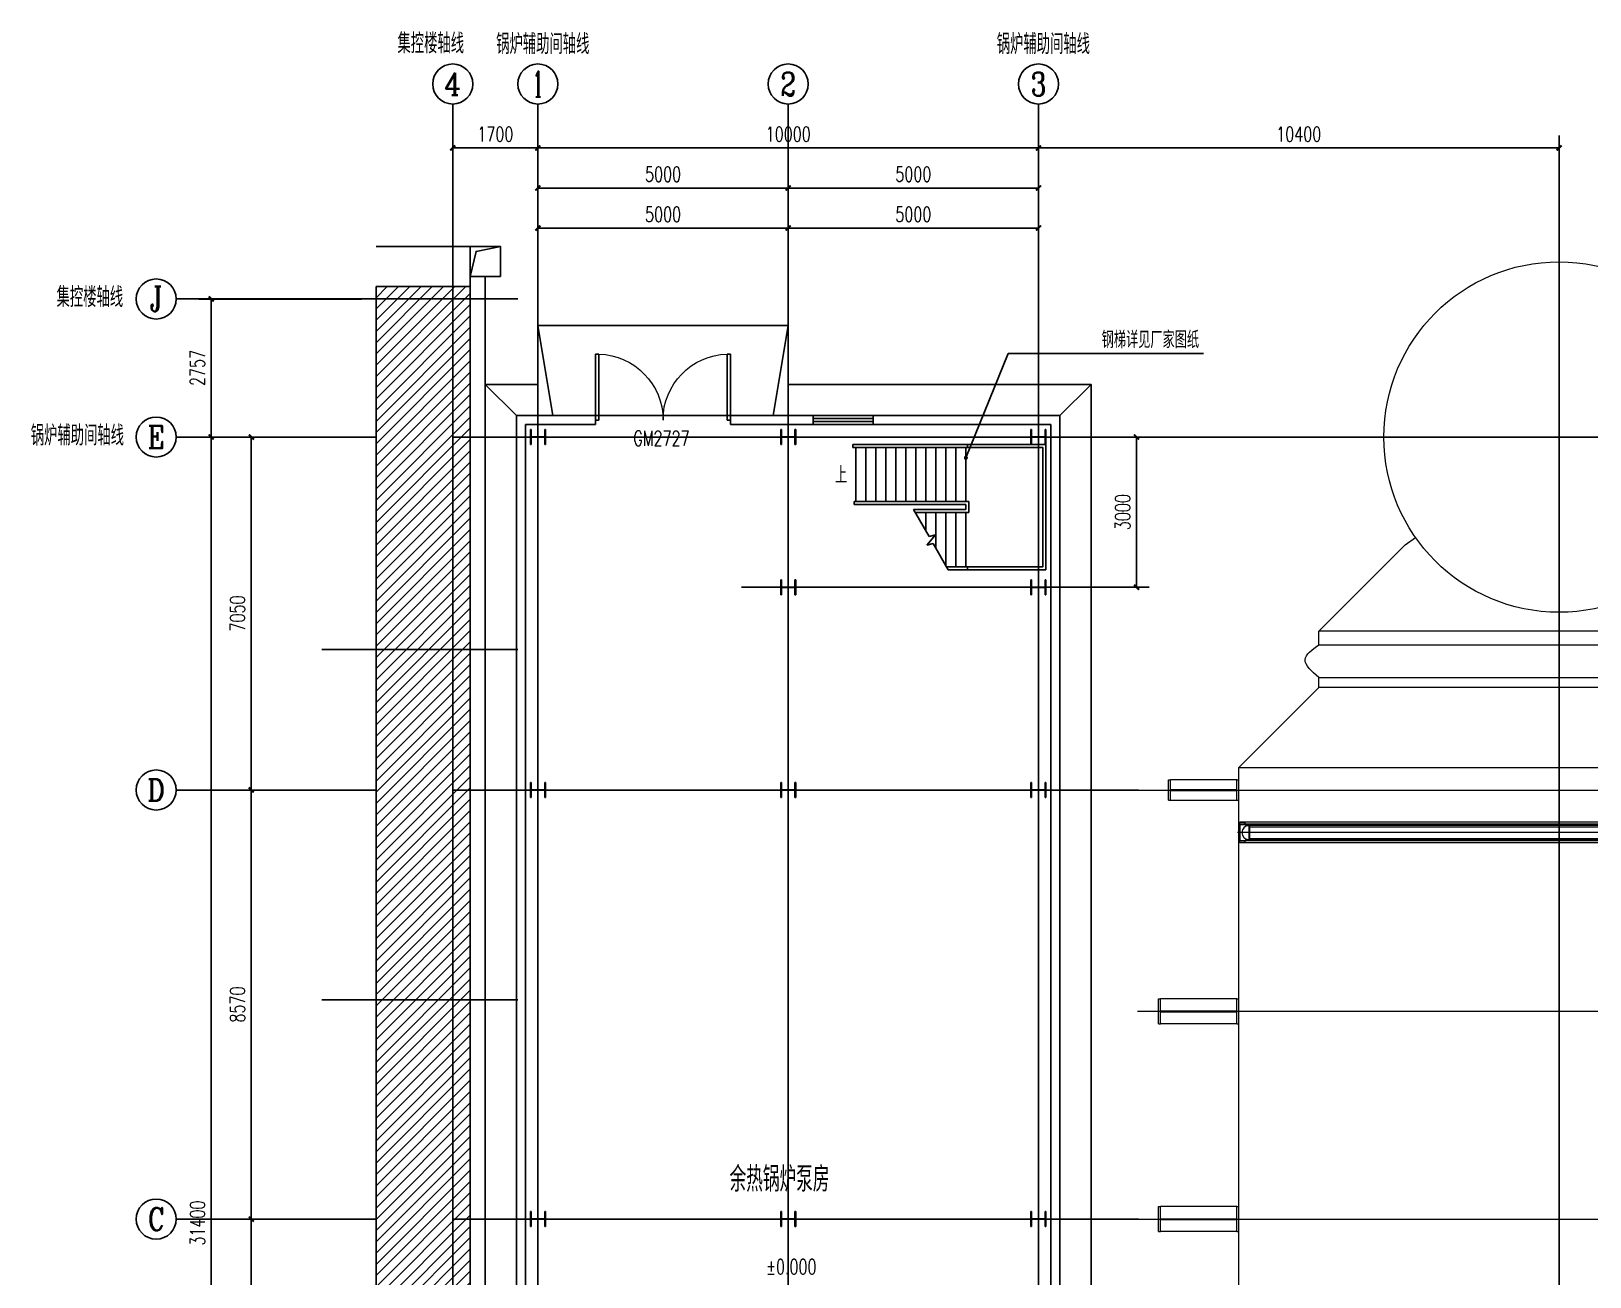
# Model space of a CAD drawing. Extents: x 32557 to 180454, y 33555 to 87700.
# Drawn here: x 32557 to 63694, y 58956 to 83835 of the extents above; entities that cross this region are included whole.
import ezdxf
from ezdxf.enums import TextEntityAlignment as Align

# ---------------------------------------------------------------- set-up
doc = ezdxf.new("R2010")
doc.units = 0
doc.header["$LTSCALE"] = 1000
doc.header["$MEASUREMENT"] = 0
for name, color, linetype in [('AXIS', 3, 'Continuous'), ('AXIS_TEXT', 7, 'Continuous'), ('COLUMN', 9, 'Continuous'), ('DIM_LEAD', 3, 'Continuous'), ('DIM_SYMB', 3, 'Continuous'), ('DOTE', 1, 'Continuous'), ('GROUND', 204, 'Continuous'), ('PUB_DIM', 3, 'Continuous'), ('PUB_TEXT', 7, 'Continuous'), ('STAIR', 2, 'Continuous'), ('TEXT', 62, 'Continuous'), ('WALL', 9, 'Continuous'), ('WINDOW', 4, 'Continuous'), ('WINDOW_TEXT', 7, 'Continuous')]:
    doc.layers.add(name, color=color, linetype=linetype)
doc.layers.add('EQUIPMENT', color=191, linetype='Continuous', lineweight=0)
doc.styles.add('_TCH_AXIS', font='COMPLEX', dxfattribs={"bigfont": 'GBCBIG'})
doc.styles.add('_TCH_DIM', font='SIMPLEX', dxfattribs={"bigfont": 'GBCBIG'})
doc.styles.add('_TCH_DIM_T3', font='SIMPLEX', dxfattribs={"width": 0.705882, "bigfont": 'GBCBIG'})
doc.styles.add('_TCH_WINDOW', font='SIMPLEX', dxfattribs={"bigfont": 'GBCBIG'})
doc.styles.add('COMPLEX', font='COMPLEX')
doc.styles.get("Standard").update_dxf_attribs({"font": 'gbenor.shx', "bigfont": 'gbcbig.shx'})
doc.dimstyles.new('_TCH_ARCH&&100', dxfattribs={"dimtxt": 297.5, "dimasz": 100, "dimexe": 250, "dimexo": 300, "dimgap": 126.25, "dimtad": 1, "dimdec": 0, "dimzin": 0, "dimdsep": 46, "dimtxsty": '_TCH_DIM_T3', "dimblk": 'ARCHTICK', "dimcen": 0.09, "dimclrt": 7, "dimazin": 2, "dimtfac": 1, "dimtdec": 0, "dimtix": 1, "dimtmove": 2, "dimatfit": 3, "dimfxl": 0, "dimtolj": 1, "dimtzin": 0, "dimarcsym": 0})

# ---------------------------------------------------------------- blocks, each defined once
blk = doc.blocks.new('sdfsdaf')
at = {"layer": 'EQUIPMENT'}
for p, q in [((-3072, -2151), (-4800, -3879)), ((-3072, -2151), (-2867, -2008)), ((3072, -2151), (2867, -2008)), ((4800, -3879), (3072, -2151)), ((-4800, -4150), (-4800, -3879)), ((4800, -3879), (-4800, -3879)), ((4800, -4150), (4800, -3879)), ((-4800, -4150), (4800, -4150)), ((-4806, -4800), (4800, -4800)), ((-4800, -5000), (-4800, -4800)), ((4800, -5000), (4800, -4800)), ((-6400, -6600), (-4800, -5000)), ((4800, -5000), (-4800, -5000)), ((6400, -6600), (4800, -5000)), ((-7800, -6850), (-7760, -6850)), ((-7800, -7250), (-7800, -6850)), ((-7800, -6911), (-7800, -6850)), ((-6440, -6850), (-7760, -6850)), ((-7760, -7042), (-7760, -6850)), ((-6440, -7042), (-6440, -6850)), ((-6440, -6850), (-6400, -6850)), ((-6400, -32850), (-6400, -6600)), ((-6400, -6600), (6400, -6600)), ((-6400, -7250), (-6400, -6850)), ((-6400, -6911), (-6400, -6850)), ((6400, -32850), (6400, -6600)), ((7760, -6850), (6400, -6850)), ((6440, -6850), (6400, -6850)), ((6400, -7250), (6400, -6850)), ((6400, -6861), (6400, -6850)), ((6440, -7042), (6440, -6850)), ((7760, -7042), (7760, -6850)), ((7800, -6850), (7760, -6850)), ((7800, -7250), (7800, -6850)), ((7800, -6861), (7800, -6850)), ((-8424, -7050), (8727, -7050)), ((-7760, -7042), (-6440, -7042)), ((-7760, -7250), (-7760, -7058)), ((-7760, -7058), (-6440, -7058)), ((-6440, -7250), (-6440, -7058)), ((7760, -7042), (6440, -7042)), ((6440, -7250), (6440, -7058)), ((7760, -7058), (6440, -7058)), ((7760, -7250), (7760, -7058)), ((-7800, -7250), (-7800, -7189)), ((-7800, -7250), (-7760, -7250)), ((-7760, -7250), (-6440, -7250)), ((-6440, -7250), (-6400, -7250)), ((-6400, -7250), (-6400, -7189)), ((6400, -7250), (6400, -7189)), ((6400, -7250), (7760, -7250)), ((6440, -7250), (6400, -7250)), ((7800, -7250), (7760, -7250)), ((7800, -7250), (7800, -7189)), ((6370, -7693), (-6380, -7693)), ((-6380, -7743), (-6380, -7693)), ((-6380, -7693), (-6280, -7693)), ((-6380, -8108), (-6380, -7693)), ((-6280, -7743), (-6380, -7743)), ((-6375, -7738), (-6375, -7698)), ((-6375, -7698), (-6285, -7698)), ((-6285, -7738), (-6375, -7738)), ((-6370, -8058), (-6370, -7743)), ((-6285, -7698), (-6285, -7738)), ((-6280, -7693), (-6280, -7743)), ((6270, -7735), (-6280, -7735)), ((6270, -7743), (-6280, -7743)), ((-6202, -7764), (-6200, -7764)), ((-6200, -7753), (6375, -7753)), ((-6175, -7753), (-6200, -7753)), ((-6200, -7753), (-6200, -8048)), ((-6175, -8048), (-6175, -7753)), ((-6175, -7783), (6375, -7783)), ((6370, -7693), (6270, -7693)), ((6270, -7693), (6270, -7743)), ((6370, -7743), (6270, -7743)), ((6365, -7698), (6275, -7698)), ((6275, -7698), (6275, -7738)), ((6365, -7738), (6275, -7738)), ((6365, -7738), (6365, -7698)), ((6370, -8108), (6370, -7693)), ((6370, -7743), (6370, -7693)), ((6400, -7625), (6375, -7625)), ((6375, -7625), (6375, -8175)), ((6400, -8175), (6400, -7625)), ((6402, -7764), (6400, -7764)), ((6625, -7764), (6402, -7764)), ((6637, -7746), (6625, -7746)), ((6625, -8054), (6625, -7746)), ((6678, -7731), (6638, -7731)), ((6643, -8103), (6643, -7698)), ((6643, -7698), (6673, -7698)), ((6673, -8103), (6673, -7698)), ((6673, -7738), (6675, -7738)), ((6675, -8062), (6675, -7738)), ((6754, -7900), (-6425, -7900)), ((-6380, -8058), (-6280, -8058)), ((-6380, -8108), (-6380, -8058)), ((-6375, -8063), (-6285, -8063)), ((-6375, -8103), (-6375, -8063)), ((-6285, -8063), (-6285, -8103)), ((-6280, -8058), (-6280, -8108)), ((6270, -8058), (-6280, -8058)), ((6270, -8066), (-6280, -8066)), ((-6202, -8037), (-6200, -8037)), ((-6200, -8048), (6375, -8048)), ((-6200, -8048), (-6175, -8048)), ((-6175, -8018), (6375, -8018)), ((6370, -8058), (6270, -8058)), ((6370, -8058), (6270, -8058)), ((6270, -8058), (6270, -8108)), ((6365, -8063), (6275, -8063)), ((6275, -8063), (6275, -8103)), ((6365, -8103), (6365, -8063)), ((6370, -8108), (6370, -8058)), ((6402, -8037), (6400, -8037)), ((6625, -8037), (6402, -8037)), ((6637, -8054), (6625, -8054)), ((6678, -7843), (6638, -7843)), ((6678, -7957), (6638, -7957)), ((6678, -8069), (6638, -8069)), ((6673, -8062), (6675, -8062)), ((6370, -8108), (-6380, -8108)), ((-6280, -8108), (-6380, -8108)), ((-6285, -8103), (-6375, -8103)), ((6270, -8108), (6370, -8108)), ((6275, -8103), (6365, -8103)), ((6375, -8175), (6400, -8175)), ((6643, -8103), (6673, -8103)), ((-8424, -11470), (8727, -11470)), ((-8000, -11281), (-8000, -11220)), ((-8000, -11720), (-8000, -11220)), ((-8000, -11220), (-7960, -11220)), ((-7960, -11462), (-7960, -11220)), ((-6440, -11220), (-7960, -11220)), ((-7960, -11462), (-6440, -11462)), ((-7960, -11478), (-6440, -11478)), ((-7960, -11720), (-7960, -11478)), ((-6440, -11220), (-6400, -11220)), ((-6440, -11462), (-6440, -11220)), ((-6440, -11720), (-6440, -11478)), ((-6400, -11281), (-6400, -11220)), ((-6400, -11720), (-6400, -11220)), ((6400, -11281), (6400, -11220)), ((6400, -11720), (6400, -11220)), ((6440, -11220), (6400, -11220)), ((6440, -11462), (6440, -11220)), ((6440, -11220), (7960, -11220)), ((7960, -11462), (6440, -11462)), ((7960, -11478), (6440, -11478)), ((6440, -11720), (6440, -11478)), ((8000, -11220), (7960, -11220)), ((7960, -11462), (7960, -11220)), ((7960, -11720), (7960, -11478)), ((8000, -11281), (8000, -11220)), ((8000, -11720), (8000, -11220)), ((-8000, -11720), (-8000, -11659)), ((-8000, -11720), (-7960, -11720)), ((-6440, -11720), (-7960, -11720)), ((-6440, -11720), (-6400, -11720)), ((-6400, -11720), (-6400, -11659)), ((6400, -11720), (6400, -11659)), ((6440, -11720), (6400, -11720)), ((6440, -11720), (7960, -11720)), ((8000, -11720), (7960, -11720)), ((8000, -11720), (8000, -11659)), ((-8000, -15370), (-7960, -15370)), ((-8000, -15870), (-8000, -15370)), ((-8000, -15431), (-8000, -15370)), ((-6440, -15370), (-7960, -15370)), ((-7960, -15612), (-7960, -15370)), ((-6440, -15612), (-6440, -15370)), ((-6440, -15370), (-6400, -15370)), ((-6400, -15870), (-6400, -15370)), ((-6400, -15431), (-6400, -15370)), ((6440, -15370), (6400, -15370)), ((6400, -15870), (6400, -15370)), ((6400, -15431), (6400, -15370)), ((6440, -15370), (7960, -15370)), ((6440, -15612), (6440, -15370)), ((7960, -15612), (7960, -15370)), ((8000, -15370), (7960, -15370)), ((8000, -15870), (8000, -15370)), ((8000, -15431), (8000, -15370)), ((-8424, -15620), (8727, -15620)), ((-8000, -15870), (-8000, -15809)), ((-8000, -15870), (-7960, -15870)), ((-7960, -15612), (-6440, -15612)), ((-7960, -15870), (-7960, -15628)), ((-7960, -15628), (-6440, -15628)), ((-6440, -15870), (-7960, -15870)), ((-6440, -15870), (-6440, -15628)), ((-6440, -15870), (-6400, -15870)), ((-6400, -15870), (-6400, -15809)), ((6400, -15870), (6400, -15809)), ((6440, -15870), (6400, -15870)), ((7960, -15612), (6440, -15612)), ((6440, -15870), (6440, -15628)), ((7960, -15628), (6440, -15628)), ((6440, -15870), (7960, -15870)), ((7960, -15870), (7960, -15628)), ((8000, -15870), (7960, -15870)), ((8000, -15870), (8000, -15809)), ((-7800, -18520), (-7760, -18520)), ((-7800, -18920), (-7800, -18520)), ((-7800, -18581), (-7800, -18520)), ((-7760, -18520), (-6400, -18520)), ((-7760, -18712), (-7760, -18520)), ((-6440, -18712), (-6440, -18520)), ((-6440, -18520), (-6400, -18520)), ((-6400, -18920), (-6400, -18520)), ((-6400, -18581), (-6400, -18520)), ((7760, -18520), (6400, -18520)), ((6440, -18520), (6400, -18520)), ((6400, -18920), (6400, -18520)), ((6400, -18531), (6400, -18520)), ((6440, -18712), (6440, -18520)), ((7760, -18712), (7760, -18520)), ((7800, -18520), (7760, -18520)), ((7800, -18920), (7800, -18520)), ((7800, -18531), (7800, -18520)), ((-8250, -18720), (8727, -18720)), ((-7800, -18920), (-7800, -18859)), ((-7800, -18920), (-7760, -18920)), ((-7760, -18712), (-6440, -18712)), ((-7760, -18920), (-7760, -18728)), ((-7760, -18728), (-6440, -18728)), ((-6400, -18920), (-7760, -18920)), ((-6440, -18920), (-6440, -18728)), ((-6440, -18920), (-6400, -18920)), ((-6400, -18920), (-6400, -18859)), ((6400, -18920), (6400, -18859)), ((6400, -18920), (7760, -18920)), ((6440, -18920), (6400, -18920)), ((7760, -18712), (6440, -18712)), ((6440, -18920), (6440, -18728)), ((7760, -18728), (6440, -18728)), ((7760, -18920), (7760, -18728)), ((7800, -18920), (7760, -18920)), ((7800, -18920), (7800, -18859)), ((-7800, -22381), (-7800, -22320)), ((-7800, -22720), (-7800, -22320)), ((-7800, -22320), (-7760, -22320)), ((-7760, -22512), (-7760, -22320)), ((-7760, -22320), (-6400, -22320)), ((-6440, -22320), (-6400, -22320)), ((-6440, -22512), (-6440, -22320)), ((-6400, -22381), (-6400, -22320)), ((-6400, -22720), (-6400, -22320)), ((6400, -22331), (6400, -22320)), ((6400, -22720), (6400, -22320)), ((6440, -22320), (6400, -22320)), ((7760, -22320), (6400, -22320)), ((6440, -22512), (6440, -22320)), ((7800, -22320), (7760, -22320)), ((7760, -22512), (7760, -22320)), ((7800, -22331), (7800, -22320)), ((7800, -22720), (7800, -22320)), ((-8424, -22520), (8727, -22520)), ((-7800, -22720), (-7800, -22659)), ((-7800, -22720), (-7760, -22720)), ((-7760, -22512), (-6440, -22512)), ((-7760, -22528), (-6440, -22528)), ((-7760, -22720), (-7760, -22528)), ((-6400, -22720), (-7760, -22720)), ((-6440, -22720), (-6440, -22528)), ((-6440, -22720), (-6400, -22720)), ((-6400, -22720), (-6400, -22659)), ((6400, -22720), (6400, -22659)), ((6440, -22720), (6400, -22720)), ((6400, -22720), (7760, -22720)), ((7760, -22512), (6440, -22512)), ((7760, -22528), (6440, -22528)), ((6440, -22720), (6440, -22528)), ((7760, -22720), (7760, -22528)), ((7800, -22720), (7760, -22720)), ((7800, -22720), (7800, -22659)), ((-8000, -26350), (-7960, -26350)), ((-8000, -26850), (-8000, -26350)), ((-8000, -26411), (-8000, -26350)), ((-6440, -26350), (-7960, -26350)), ((-7960, -26592), (-7960, -26350)), ((-6440, -26592), (-6440, -26350)), ((-6440, -26350), (-6400, -26350)), ((-6400, -26850), (-6400, -26350)), ((-6400, -26411), (-6400, -26350)), ((6440, -26350), (6400, -26350)), ((6400, -26850), (6400, -26350)), ((6400, -26411), (6400, -26350)), ((6440, -26350), (7960, -26350)), ((6440, -26592), (6440, -26350)), ((7960, -26592), (7960, -26350)), ((8000, -26350), (7960, -26350)), ((8000, -26850), (8000, -26350)), ((8000, -26411), (8000, -26350)), ((-8300, -26600), (8727, -26600)), ((-7960, -26592), (-6440, -26592)), ((-7960, -26850), (-7960, -26608)), ((-7960, -26608), (-6440, -26608)), ((-6440, -26850), (-6440, -26608)), ((7960, -26592), (6440, -26592)), ((6440, -26850), (6440, -26608)), ((7960, -26608), (6440, -26608)), ((7960, -26850), (7960, -26608)), ((-8000, -26850), (-8000, -26789)), ((-8000, -26850), (-7960, -26850)), ((-6440, -26850), (-7960, -26850)), ((-6440, -26850), (-6400, -26850)), ((-6400, -26850), (-6400, -26789)), ((6400, -26850), (6400, -26789)), ((6440, -26850), (6400, -26850)), ((6440, -26850), (7960, -26850)), ((8000, -26850), (7960, -26850)), ((8000, -26850), (8000, -26789)), ((8727, -31400), (-8424, -31400)), ((-7800, -31200), (-7760, -31200)), ((-7800, -31600), (-7800, -31200)), ((-7800, -31261), (-7800, -31200)), ((-7760, -31200), (-6400, -31200)), ((-7760, -31392), (-7760, -31200)), ((-7760, -31392), (-6440, -31392)), ((-7760, -31600), (-7760, -31408)), ((-7760, -31408), (-6440, -31408)), ((-6440, -31392), (-6440, -31200)), ((-6440, -31200), (-6400, -31200)), ((-6440, -31600), (-6440, -31408)), ((-6400, -31600), (-6400, -31200)), ((-6400, -31261), (-6400, -31200)), ((7760, -31200), (6400, -31200)), ((6440, -31200), (6400, -31200)), ((6400, -31600), (6400, -31200)), ((6400, -31211), (6400, -31200)), ((6440, -31392), (6440, -31200)), ((7760, -31392), (6440, -31392)), ((6440, -31600), (6440, -31408)), ((7760, -31408), (6440, -31408)), ((7760, -31392), (7760, -31200)), ((7800, -31200), (7760, -31200)), ((7760, -31600), (7760, -31408)), ((7800, -31600), (7800, -31200)), ((7800, -31211), (7800, -31200)), ((-7800, -31600), (-7800, -31539)), ((-7800, -31600), (-7760, -31600)), ((-6400, -31600), (-7760, -31600)), ((-6440, -31600), (-6400, -31600)), ((-6400, -31600), (-6400, -31539)), ((6400, -31600), (6400, -31539)), ((6400, -31600), (7760, -31600)), ((6440, -31600), (6400, -31600)), ((7800, -31600), (7760, -31600)), ((7800, -31600), (7800, -31539)), ((-6400, -32850), (-4594, -38262)), ((6400, -32850), (4594, -38262))]:
    blk.add_line(p, q, dxfattribs=at)
blk.add_circle((0, 0), 3500, dxfattribs=at)
for centre, radius, start, end in [((-6202, -7900), 136, 90, 270), ((6402, -7900), 136, 270, 90), ((6637, -7740), 6, 270, 0), ((6637, -8060), 6, 0, 90)]:
    blk.add_arc(centre, radius, start, end, dxfattribs=at)
for points in [[(-4800, -4800), (-5073, -4446), (-4800, -4150)], [(4800, -4800), (5073, -4446), (4800, -4150)]]:
    blk.add_spline(points, degree=3, dxfattribs=at)
blk = doc.blocks.new('_ArchTick')
at = {"color": 0, "linetype": 'ByBlock', "const_width": 0.4}
blk.add_lwpolyline([(-0.5, -0.5), (0.5, 0.5)], dxfattribs=at)
blk = doc.blocks.new('*D31')
at = {"layer": 'Defpoints', "color": 0, "transparency": 16777216}
for p in [(47680, 79903), (42680, 78575), (47680, 78575)]:
    blk.add_point(p, dxfattribs=at)
at = {"layer": 'PUB_DIM', "color": 0, "lineweight": -2, "transparency": 16777216}
for p, q in [((42680, 78875), (42680, 80153)), ((47680, 78875), (47680, 80153)), ((42680, 79903), (47680, 79903))]:
    blk.add_line(p, q, dxfattribs=at)
at = {"layer": 'PUB_DIM', "color": 0, "lineweight": -2, "transparency": 16777216, "xscale": 100, "yscale": 100, "zscale": 100, "rotation": 180}
blk.add_blockref('_ArchTick', (42680, 79903), dxfattribs=at)
at = {"layer": 'PUB_DIM', "color": 0, "lineweight": -2, "transparency": 16777216, "xscale": 100, "yscale": 100, "zscale": 100}
blk.add_blockref('_ArchTick', (47680, 79903), dxfattribs=at)
at = {"layer": 'PUB_DIM', "color": 7, "transparency": 16777216, "insert": (45180, 80178), "char_height": 297.5, "attachment_point": 5, "style": '_TCH_DIM_T3'}
blk.add_mtext('\\A1;5000', dxfattribs=at)
blk = doc.blocks.new('*D32')
at = {"layer": 'Defpoints', "color": 0, "transparency": 16777216}
for p in [(52680, 79903), (47680, 78575), (52680, 78575)]:
    blk.add_point(p, dxfattribs=at)
at = {"layer": 'PUB_DIM', "color": 0, "lineweight": -2, "transparency": 16777216}
for p, q in [((47680, 78875), (47680, 80153)), ((52680, 78875), (52680, 80153)), ((47680, 79903), (52680, 79903))]:
    blk.add_line(p, q, dxfattribs=at)
at = {"layer": 'PUB_DIM', "color": 0, "lineweight": -2, "transparency": 16777216, "xscale": 100, "yscale": 100, "zscale": 100, "rotation": 180}
blk.add_blockref('_ArchTick', (47680, 79903), dxfattribs=at)
at = {"layer": 'PUB_DIM', "color": 0, "lineweight": -2, "transparency": 16777216, "xscale": 100, "yscale": 100, "zscale": 100}
blk.add_blockref('_ArchTick', (52680, 79903), dxfattribs=at)
at = {"layer": 'PUB_DIM', "color": 7, "transparency": 16777216, "insert": (50180, 80178), "char_height": 297.5, "attachment_point": 5, "style": '_TCH_DIM_T3'}
blk.add_mtext('\\A1;5000', dxfattribs=at)
blk = doc.blocks.new('*D33')
at = {"layer": 'Defpoints', "color": 0, "transparency": 16777216}
for p in [(53693, 75729), (54638, 75729), (53693, 72729)]:
    blk.add_point(p, dxfattribs=at)
at = {"layer": 'PUB_DIM', "color": 0, "lineweight": -2, "transparency": 16777216}
for p, q in [((53993, 75729), (54888, 75729)), ((54638, 72729), (54638, 75729)), ((53993, 72729), (54888, 72729))]:
    blk.add_line(p, q, dxfattribs=at)
at = {"layer": 'PUB_DIM', "color": 0, "lineweight": -2, "transparency": 16777216, "xscale": 100, "yscale": 100, "zscale": 100}
for p, rotation in [((54638, 75729), 90), ((54638, 72729), 270)]:
    blk.add_blockref('_ArchTick', p, dxfattribs=dict(at, rotation=rotation))
at = {"layer": 'PUB_DIM', "color": 7, "transparency": 16777216, "insert": (54363, 74229), "char_height": 297.5, "attachment_point": 5, "rotation": 90, "style": '_TCH_DIM_T3'}
blk.add_mtext('\\A1;3000', dxfattribs=at)
blk = doc.blocks.new('*D56')
at = {"layer": 'Defpoints', "color": 0, "transparency": 16777216}
for p in [(42680, 81503), (40980, 79875), (42680, 79875)]:
    blk.add_point(p, dxfattribs=at)
at = {"layer": 'PUB_DIM', "color": 0, "lineweight": -2, "transparency": 16777216}
for p, q in [((40980, 80175), (40980, 81753)), ((42680, 80175), (42680, 81753)), ((40980, 81503), (42680, 81503))]:
    blk.add_line(p, q, dxfattribs=at)
at = {"layer": 'PUB_DIM', "color": 0, "lineweight": -2, "transparency": 16777216, "xscale": 100, "yscale": 100, "zscale": 100, "rotation": 180}
blk.add_blockref('_ArchTick', (40980, 81503), dxfattribs=at)
at = {"layer": 'PUB_DIM', "color": 0, "lineweight": -2, "transparency": 16777216, "xscale": 100, "yscale": 100, "zscale": 100}
blk.add_blockref('_ArchTick', (42680, 81503), dxfattribs=at)
at = {"layer": 'PUB_DIM', "color": 7, "transparency": 16777216, "insert": (41830, 81778), "char_height": 297.5, "attachment_point": 5, "style": '_TCH_DIM_T3'}
blk.add_mtext('\\A1;1700', dxfattribs=at)
blk = doc.blocks.new('*D57')
at = {"layer": 'Defpoints', "color": 0, "transparency": 16777216}
for p in [(52680, 81503), (42680, 79875), (52680, 79875)]:
    blk.add_point(p, dxfattribs=at)
at = {"layer": 'PUB_DIM', "color": 0, "lineweight": -2, "transparency": 16777216}
for p, q in [((42680, 80175), (42680, 81753)), ((52680, 80175), (52680, 81753)), ((42680, 81503), (52680, 81503))]:
    blk.add_line(p, q, dxfattribs=at)
at = {"layer": 'PUB_DIM', "color": 0, "lineweight": -2, "transparency": 16777216, "xscale": 100, "yscale": 100, "zscale": 100, "rotation": 180}
blk.add_blockref('_ArchTick', (42680, 81503), dxfattribs=at)
at = {"layer": 'PUB_DIM', "color": 0, "lineweight": -2, "transparency": 16777216, "xscale": 100, "yscale": 100, "zscale": 100}
blk.add_blockref('_ArchTick', (52680, 81503), dxfattribs=at)
at = {"layer": 'PUB_DIM', "color": 7, "transparency": 16777216, "insert": (47680, 81778), "char_height": 297.5, "attachment_point": 5, "style": '_TCH_DIM_T3'}
blk.add_mtext('\\A1;10000', dxfattribs=at)
blk = doc.blocks.new('*D58')
at = {"layer": 'Defpoints', "color": 0, "transparency": 16777216}
for p in [(63080, 81503), (52680, 79875), (63080, 79875)]:
    blk.add_point(p, dxfattribs=at)
at = {"layer": 'PUB_DIM', "color": 0, "lineweight": -2, "transparency": 16777216}
for p, q in [((52680, 80175), (52680, 81753)), ((63080, 80175), (63080, 81753)), ((52680, 81503), (63080, 81503))]:
    blk.add_line(p, q, dxfattribs=at)
at = {"layer": 'PUB_DIM', "color": 0, "lineweight": -2, "transparency": 16777216, "xscale": 100, "yscale": 100, "zscale": 100, "rotation": 180}
blk.add_blockref('_ArchTick', (52680, 81503), dxfattribs=at)
at = {"layer": 'PUB_DIM', "color": 0, "lineweight": -2, "transparency": 16777216, "xscale": 100, "yscale": 100, "zscale": 100}
blk.add_blockref('_ArchTick', (63080, 81503), dxfattribs=at)
at = {"layer": 'PUB_DIM', "color": 7, "transparency": 16777216, "insert": (57880, 81778), "char_height": 297.5, "attachment_point": 5, "style": '_TCH_DIM_T3'}
blk.add_mtext('\\A1;10400', dxfattribs=at)
blk = doc.blocks.new('*D59')
at = {"layer": 'Defpoints', "color": 0, "transparency": 16777216}
for p in [(47680, 80703), (42680, 78575), (47680, 78575)]:
    blk.add_point(p, dxfattribs=at)
at = {"layer": 'PUB_DIM', "color": 0, "lineweight": -2, "transparency": 16777216}
for p, q in [((42680, 78875), (42680, 80953)), ((42680, 80703), (47680, 80703)), ((47680, 78875), (47680, 80953))]:
    blk.add_line(p, q, dxfattribs=at)
at = {"layer": 'PUB_DIM', "color": 0, "lineweight": -2, "transparency": 16777216, "xscale": 100, "yscale": 100, "zscale": 100, "rotation": 180}
blk.add_blockref('_ArchTick', (42680, 80703), dxfattribs=at)
at = {"layer": 'PUB_DIM', "color": 0, "lineweight": -2, "transparency": 16777216, "xscale": 100, "yscale": 100, "zscale": 100}
blk.add_blockref('_ArchTick', (47680, 80703), dxfattribs=at)
at = {"layer": 'PUB_DIM', "color": 7, "transparency": 16777216, "insert": (45180, 80978), "char_height": 297.5, "attachment_point": 5, "style": '_TCH_DIM_T3'}
blk.add_mtext('\\A1;5000', dxfattribs=at)
blk = doc.blocks.new('*D60')
at = {"layer": 'Defpoints', "color": 0, "transparency": 16777216}
for p in [(52680, 80703), (47680, 78575), (52680, 78575)]:
    blk.add_point(p, dxfattribs=at)
at = {"layer": 'PUB_DIM', "color": 0, "lineweight": -2, "transparency": 16777216}
for p, q in [((47680, 78875), (47680, 80953)), ((47680, 80703), (52680, 80703)), ((52680, 78875), (52680, 80953))]:
    blk.add_line(p, q, dxfattribs=at)
at = {"layer": 'PUB_DIM', "color": 0, "lineweight": -2, "transparency": 16777216, "xscale": 100, "yscale": 100, "zscale": 100, "rotation": 180}
blk.add_blockref('_ArchTick', (47680, 80703), dxfattribs=at)
at = {"layer": 'PUB_DIM', "color": 0, "lineweight": -2, "transparency": 16777216, "xscale": 100, "yscale": 100, "zscale": 100}
blk.add_blockref('_ArchTick', (52680, 80703), dxfattribs=at)
at = {"layer": 'PUB_DIM', "color": 7, "transparency": 16777216, "insert": (50180, 80978), "char_height": 297.5, "attachment_point": 5, "style": '_TCH_DIM_T3'}
blk.add_mtext('\\A1;5000', dxfattribs=at)
blk = doc.blocks.new('*D62')
at = {"layer": 'AXIS', "color": 0, "lineweight": -2, "transparency": 16777216}
for p, q in [((39155, 60109), (36705, 60109)), ((36955, 53209), (36955, 60109)), ((39155, 53209), (36705, 53209))]:
    blk.add_line(p, q, dxfattribs=at)
at = {"layer": 'Defpoints', "color": 0, "transparency": 16777216}
for p in [(36955, 60109), (39455, 60109), (39455, 53209)]:
    blk.add_point(p, dxfattribs=at)
at = {"layer": 'AXIS', "color": 0, "lineweight": -2, "transparency": 16777216, "xscale": 100, "yscale": 100, "zscale": 100}
for p, rotation in [((36955, 60109), 90), ((36955, 53209), 270)]:
    blk.add_blockref('_ArchTick', p, dxfattribs=dict(at, rotation=rotation))
at = {"layer": 'AXIS', "color": 7, "transparency": 16777216, "insert": (36680, 56659), "char_height": 297.5, "attachment_point": 5, "rotation": 90, "style": '_TCH_DIM_T3'}
blk.add_mtext('\\A1;6900', dxfattribs=at)
blk = doc.blocks.new('*D63')
at = {"layer": 'AXIS', "color": 0, "lineweight": -2, "transparency": 16777216}
for p, q in [((39155, 68679), (36705, 68679)), ((36955, 60109), (36955, 68679)), ((39155, 60109), (36705, 60109))]:
    blk.add_line(p, q, dxfattribs=at)
at = {"layer": 'Defpoints', "color": 0, "transparency": 16777216}
for p in [(36955, 68679), (39455, 68679), (39455, 60109)]:
    blk.add_point(p, dxfattribs=at)
at = {"layer": 'AXIS', "color": 0, "lineweight": -2, "transparency": 16777216, "xscale": 100, "yscale": 100, "zscale": 100}
for p, rotation in [((36955, 68679), 90), ((36955, 60109), 270)]:
    blk.add_blockref('_ArchTick', p, dxfattribs=dict(at, rotation=rotation))
at = {"layer": 'AXIS', "color": 7, "transparency": 16777216, "insert": (36680, 64394), "char_height": 297.5, "attachment_point": 5, "rotation": 90, "style": '_TCH_DIM_T3'}
blk.add_mtext('\\A1;8570', dxfattribs=at)
blk = doc.blocks.new('*D64')
at = {"layer": 'AXIS', "color": 0, "lineweight": -2, "transparency": 16777216}
for p, q in [((39155, 75729), (36705, 75729)), ((36955, 68679), (36955, 75729)), ((39155, 68679), (36705, 68679))]:
    blk.add_line(p, q, dxfattribs=at)
at = {"layer": 'Defpoints', "color": 0, "transparency": 16777216}
for p in [(36955, 75729), (39455, 75729), (39455, 68679)]:
    blk.add_point(p, dxfattribs=at)
at = {"layer": 'AXIS', "color": 0, "lineweight": -2, "transparency": 16777216, "xscale": 100, "yscale": 100, "zscale": 100}
for p, rotation in [((36955, 75729), 90), ((36955, 68679), 270)]:
    blk.add_blockref('_ArchTick', p, dxfattribs=dict(at, rotation=rotation))
at = {"layer": 'AXIS', "color": 7, "transparency": 16777216, "insert": (36680, 72204), "char_height": 297.5, "attachment_point": 5, "rotation": 90, "style": '_TCH_DIM_T3'}
blk.add_mtext('\\A1;7050', dxfattribs=at)
blk = doc.blocks.new('*D66')
at = {"layer": 'AXIS', "color": 0, "lineweight": -2, "transparency": 16777216}
for p, q in [((39155, 75729), (35905, 75729)), ((36155, 44329), (36155, 75729)), ((39155, 44329), (35905, 44329))]:
    blk.add_line(p, q, dxfattribs=at)
at = {"layer": 'Defpoints', "color": 0, "transparency": 16777216}
for p in [(36155, 75729), (39455, 75729), (39455, 44329)]:
    blk.add_point(p, dxfattribs=at)
at = {"layer": 'AXIS', "color": 0, "lineweight": -2, "transparency": 16777216, "xscale": 100, "yscale": 100, "zscale": 100}
for p, rotation in [((36155, 75729), 90), ((36155, 44329), 270)]:
    blk.add_blockref('_ArchTick', p, dxfattribs=dict(at, rotation=rotation))
at = {"layer": 'AXIS', "color": 7, "transparency": 16777216, "insert": (35880, 60029), "char_height": 297.5, "attachment_point": 5, "rotation": 90, "style": '_TCH_DIM_T3'}
blk.add_mtext('\\A1;31400', dxfattribs=at)
blk = doc.blocks.new('*D67')
at = {"layer": 'AXIS', "color": 0, "lineweight": -2, "transparency": 16777216}
for p, q in [((39155, 78486), (35905, 78486)), ((36155, 75729), (36155, 78486)), ((39155, 75729), (35905, 75729))]:
    blk.add_line(p, q, dxfattribs=at)
at = {"layer": 'Defpoints', "color": 0, "transparency": 16777216}
for p in [(36155, 78486), (39455, 78486), (39455, 75729)]:
    blk.add_point(p, dxfattribs=at)
at = {"layer": 'AXIS', "color": 0, "lineweight": -2, "transparency": 16777216, "xscale": 100, "yscale": 100, "zscale": 100}
for p, rotation in [((36155, 78486), 90), ((36155, 75729), 270)]:
    blk.add_blockref('_ArchTick', p, dxfattribs=dict(at, rotation=rotation))
at = {"layer": 'AXIS', "color": 7, "transparency": 16777216, "insert": (35880, 77108), "char_height": 297.5, "attachment_point": 5, "rotation": 90, "style": '_TCH_DIM_T3'}
blk.add_mtext('\\A1;2757', dxfattribs=at)
blk = doc.blocks.new('_AXISO')
blk.add_circle((0, 0), 0.5)
at = {"layer": 'AXIS_TEXT', "style": 'COMPLEX', "width": 1.041667}
blk.add_attdef('A', text='', height=0.56, dxfattribs=at).set_placement((-0.25, -0.28), (0.25, -0.28), align=Align.FIT)
blk = doc.blocks.new('$DorLib2D$00000002')
for p, q in [((-0.5, 0), (-0.5, 0.4875)), ((-0.475, 0.4875), (-0.5, 0.4875)), ((-0.475, 0), (-0.475, 0.4875)), ((0.475, 0), (0.475, 0.4875)), ((0.475, 0.4875), (0.5, 0.4875)), ((0.5, 0), (0.5, 0.4875)), ((-0.5, 0), (-0.475, 0)), ((0.5, 0), (0.475, 0))]:
    blk.add_line(p, q)
at = {"lineweight": 13}
for centre, start, end in [((-0.4875, 0), 0, 88.53072), ((0.4875, 0), 91.46928, 180)]:
    blk.add_arc(centre, 0.4875, start, end, dxfattribs=at)
blk = doc.blocks.new('$TCHSYS$WIN2D')
for p, q in [((-0.5, 0.5), (0.5, 0.5)), ((-0.5, 0.5), (-0.5, -0.5)), ((0.5, 0.5), (0.5, -0.5)), ((0.5, 0.167), (-0.5, 0.167)), ((0.5, -0.167), (-0.5, -0.167)), ((-0.5, -0.5), (0.5, -0.5))]:
    blk.add_line(p, q)

msp = doc.modelspace()

# ---------------------------------------------------------------- hatches: boundary and pattern name
at = {"layer": 'COLUMN'}
h = msp.add_hatch(dxfattribs=at)
h.set_pattern_fill('ANSI31', color=256, scale=100)
h.set_pattern_definition([(45, (0, 0), (-112.2532, 112.2532), [])])
h.paths.add_polyline_path([(39447.6, 78736.1), (41329.7, 78736.1), (41329.7, 37467), (39447.6, 37467)])

# ---------------------------------------------------------------- linework, layer by layer
at = {"layer": 'AXIS'}
for p, q in [((40979.7, 79695.8), (40979.7, 82380)), ((42679.7, 79695.8), (42679.7, 82380)), ((47679.7, 79695.8), (47679.7, 82380)), ((52679.7, 79695.8), (52679.7, 82380)), ((39454.7, 78486.1), (35454.7, 78486.1)), ((39454.7, 75729.1), (35454.7, 75729.1)), ((39454.7, 68679.1), (35454.7, 68679.1)), ((39454.7, 60109.1), (35454.7, 60109.1))]:
    msp.add_line(p, q, dxfattribs=at)
at = {"layer": 'COLUMN'}
for p, q in [((42543.7, 75879.1), (42529.7, 75879.1)), ((42529.7, 75879.1), (42529.7, 75579.1)), ((42543.7, 75738.1), (42543.7, 75879.1)), ((42543.7, 75579.1), (42543.7, 75720.1)), ((42810.7, 75733.1), (42548.7, 75733.1)), ((42548.7, 75725.1), (42810.7, 75725.1)), ((42815.7, 75879.1), (42815.7, 75738.1)), ((42829.7, 75879.1), (42815.7, 75879.1)), ((42815.7, 75720.1), (42815.7, 75579.1)), ((42829.7, 75579.1), (42829.7, 75879.1)), ((47543.7, 75879.1), (47529.7, 75879.1)), ((47529.7, 75879.1), (47529.7, 75579.1)), ((47543.7, 75738.1), (47543.7, 75879.1)), ((47543.7, 75579.1), (47543.7, 75720.1)), ((47810.7, 75733.1), (47548.7, 75733.1)), ((47548.7, 75725.1), (47810.7, 75725.1)), ((47815.7, 75879.1), (47815.7, 75738.1)), ((47829.7, 75879.1), (47815.7, 75879.1)), ((47815.7, 75720.1), (47815.7, 75579.1)), ((47829.7, 75579.1), (47829.7, 75879.1)), ((52543.7, 75879.1), (52529.7, 75879.1)), ((52529.7, 75879.1), (52529.7, 75579.1)), ((52543.7, 75738.1), (52543.7, 75879.1)), ((52543.7, 75579.1), (52543.7, 75720.1)), ((52810.7, 75733.1), (52548.7, 75733.1)), ((52548.7, 75725.1), (52810.7, 75725.1)), ((52815.7, 75879.1), (52815.7, 75738.1)), ((52829.7, 75879.1), (52815.7, 75879.1)), ((52815.7, 75720.1), (52815.7, 75579.1)), ((52829.7, 75579.1), (52829.7, 75879.1)), ((42529.7, 75579.1), (42543.7, 75579.1)), ((42815.7, 75579.1), (42829.7, 75579.1)), ((47529.7, 75579.1), (47543.7, 75579.1)), ((47815.7, 75579.1), (47829.7, 75579.1)), ((52529.7, 75579.1), (52543.7, 75579.1)), ((52815.7, 75579.1), (52829.7, 75579.1)), ((47543.7, 72879.1), (47529.7, 72879.1)), ((47529.7, 72879.1), (47529.7, 72579.1)), ((47543.7, 72738.1), (47543.7, 72879.1)), ((47815.7, 72879.1), (47815.7, 72738.1)), ((47829.7, 72879.1), (47815.7, 72879.1)), ((47829.7, 72579.1), (47829.7, 72879.1)), ((52543.7, 72879.1), (52529.7, 72879.1)), ((52529.7, 72879.1), (52529.7, 72579.1)), ((52543.7, 72738.1), (52543.7, 72879.1)), ((52815.7, 72879.1), (52815.7, 72738.1)), ((52829.7, 72879.1), (52815.7, 72879.1)), ((52829.7, 72579.1), (52829.7, 72879.1)), ((47529.7, 72579.1), (47543.7, 72579.1)), ((47543.7, 72579.1), (47543.7, 72720.1)), ((47810.7, 72733.1), (47548.7, 72733.1)), ((47548.7, 72725.1), (47810.7, 72725.1)), ((47815.7, 72720.1), (47815.7, 72579.1)), ((47815.7, 72579.1), (47829.7, 72579.1)), ((52529.7, 72579.1), (52543.7, 72579.1)), ((52543.7, 72579.1), (52543.7, 72720.1)), ((52810.7, 72733.1), (52548.7, 72733.1)), ((52548.7, 72725.1), (52810.7, 72725.1)), ((52815.7, 72720.1), (52815.7, 72579.1)), ((52815.7, 72579.1), (52829.7, 72579.1)), ((42543.7, 68829.1), (42529.7, 68829.1)), ((42529.7, 68829.1), (42529.7, 68529.1)), ((42543.7, 68688.1), (42543.7, 68829.1)), ((42815.7, 68829.1), (42815.7, 68688.1)), ((42829.7, 68829.1), (42815.7, 68829.1)), ((42829.7, 68529.1), (42829.7, 68829.1)), ((47543.7, 68829.1), (47529.7, 68829.1)), ((47529.7, 68829.1), (47529.7, 68529.1)), ((47543.7, 68688.1), (47543.7, 68829.1)), ((47815.7, 68829.1), (47815.7, 68688.1)), ((47829.7, 68829.1), (47815.7, 68829.1)), ((47829.7, 68529.1), (47829.7, 68829.1)), ((52543.7, 68829.1), (52529.7, 68829.1)), ((52529.7, 68829.1), (52529.7, 68529.1)), ((52543.7, 68688.1), (52543.7, 68829.1)), ((52815.7, 68829.1), (52815.7, 68688.1)), ((52829.7, 68829.1), (52815.7, 68829.1)), ((52829.7, 68529.1), (52829.7, 68829.1)), ((42529.7, 68529.1), (42543.7, 68529.1)), ((42543.7, 68529.1), (42543.7, 68670.1)), ((42810.7, 68683.1), (42548.7, 68683.1)), ((42548.7, 68675.1), (42810.7, 68675.1)), ((42815.7, 68670.1), (42815.7, 68529.1)), ((42815.7, 68529.1), (42829.7, 68529.1)), ((47529.7, 68529.1), (47543.7, 68529.1)), ((47543.7, 68529.1), (47543.7, 68670.1)), ((47810.7, 68683.1), (47548.7, 68683.1)), ((47548.7, 68675.1), (47810.7, 68675.1)), ((47815.7, 68670.1), (47815.7, 68529.1)), ((47815.7, 68529.1), (47829.7, 68529.1)), ((52529.7, 68529.1), (52543.7, 68529.1)), ((52543.7, 68529.1), (52543.7, 68670.1)), ((52810.7, 68683.1), (52548.7, 68683.1)), ((52548.7, 68675.1), (52810.7, 68675.1)), ((52815.7, 68670.1), (52815.7, 68529.1)), ((52815.7, 68529.1), (52829.7, 68529.1)), ((42543.7, 60259.1), (42529.7, 60259.1)), ((42529.7, 60259.1), (42529.7, 59959.1)), ((42543.7, 60118.1), (42543.7, 60259.1)), ((42543.7, 59959.1), (42543.7, 60100.1)), ((42810.7, 60113.1), (42548.7, 60113.1)), ((42548.7, 60105.1), (42810.7, 60105.1)), ((42815.7, 60259.1), (42815.7, 60118.1)), ((42829.7, 60259.1), (42815.7, 60259.1)), ((42815.7, 60100.1), (42815.7, 59959.1)), ((42829.7, 59959.1), (42829.7, 60259.1)), ((47543.7, 60259.1), (47529.7, 60259.1)), ((47529.7, 60259.1), (47529.7, 59959.1)), ((47543.7, 60118.1), (47543.7, 60259.1)), ((47543.7, 59959.1), (47543.7, 60100.1)), ((47810.7, 60113.1), (47548.7, 60113.1)), ((47548.7, 60105.1), (47810.7, 60105.1)), ((47815.7, 60259.1), (47815.7, 60118.1)), ((47829.7, 60259.1), (47815.7, 60259.1)), ((47815.7, 60100.1), (47815.7, 59959.1)), ((47829.7, 59959.1), (47829.7, 60259.1)), ((52543.7, 60259.1), (52529.7, 60259.1)), ((52529.7, 60259.1), (52529.7, 59959.1)), ((52543.7, 60118.1), (52543.7, 60259.1)), ((52543.7, 59959.1), (52543.7, 60100.1)), ((52810.7, 60113.1), (52548.7, 60113.1)), ((52548.7, 60105.1), (52810.7, 60105.1)), ((52815.7, 60259.1), (52815.7, 60118.1)), ((52829.7, 60259.1), (52815.7, 60259.1)), ((52815.7, 60100.1), (52815.7, 59959.1)), ((52829.7, 59959.1), (52829.7, 60259.1)), ((42529.7, 59959.1), (42543.7, 59959.1)), ((42815.7, 59959.1), (42829.7, 59959.1)), ((47529.7, 59959.1), (47543.7, 59959.1)), ((47815.7, 59959.1), (47829.7, 59959.1)), ((52529.7, 59959.1), (52543.7, 59959.1)), ((52815.7, 59959.1), (52829.7, 59959.1))]:
    msp.add_line(p, q, dxfattribs=at)
for centre, start, end in [((42548.7, 75738.1), 180, 270), ((42548.7, 75720.1), 90, 180), ((42810.7, 75738.1), 270, 0), ((42810.7, 75720.1), 0, 90), ((47548.7, 75738.1), 180, 270), ((47548.7, 75720.1), 90, 180), ((47810.7, 75738.1), 270, 0), ((47810.7, 75720.1), 0, 90), ((52548.7, 75738.1), 180, 270), ((52548.7, 75720.1), 90, 180), ((52810.7, 75738.1), 270, 0), ((52810.7, 75720.1), 0, 90), ((47548.7, 72738.1), 180, 270), ((47548.7, 72720.1), 90, 180), ((47810.7, 72738.1), 270, 0), ((47810.7, 72720.1), 0, 90), ((52548.7, 72738.1), 180, 270), ((52548.7, 72720.1), 90, 180), ((52810.7, 72738.1), 270, 0), ((52810.7, 72720.1), 0, 90), ((42548.7, 68688.1), 180, 270), ((42548.7, 68670.1), 90, 180), ((42810.7, 68688.1), 270, 0), ((42810.7, 68670.1), 0, 90), ((47548.7, 68688.1), 180, 270), ((47548.7, 68670.1), 90, 180), ((47810.7, 68688.1), 270, 0), ((47810.7, 68670.1), 0, 90), ((52548.7, 68688.1), 180, 270), ((52548.7, 68670.1), 90, 180), ((52810.7, 68688.1), 270, 0), ((52810.7, 68670.1), 0, 90), ((42548.7, 60118.1), 180, 270), ((42548.7, 60100.1), 90, 180), ((42810.7, 60118.1), 270, 0), ((42810.7, 60100.1), 0, 90), ((47548.7, 60118.1), 180, 270), ((47548.7, 60100.1), 90, 180), ((47810.7, 60118.1), 270, 0), ((47810.7, 60100.1), 0, 90), ((52548.7, 60118.1), 180, 270), ((52548.7, 60100.1), 90, 180), ((52810.7, 60118.1), 270, 0), ((52810.7, 60100.1), 0, 90)]:
    msp.add_arc(centre, 5, start, end, dxfattribs=at)
at = {"layer": 'DIM_LEAD'}
for p, q in [((51229.7, 75313.6), (52071.4, 77398.6)), ((52071.4, 77398.6), (55973.2, 77398.6))]:
    msp.add_line(p, q, dxfattribs=at)
at = {"layer": 'DIM_LEAD', "const_width": 40}
msp.add_lwpolyline([(51222.2, 75295.1, 1), (51237.2, 75332.2, 1)], format="xyb", close=True, dxfattribs=at)
at = {"layer": 'DIM_SYMB'}
msp.add_lwpolyline([(48929.7, 74979.1, 0, 0, 0), (52029.7, 74979.1, 0, 0, 0), (52029.7, 73679.1, 0, 0, 0), (50929.7, 73679.1, 80, 0, 0), (50629.7, 73679.1, 0, 0, 0)], format="xyseb", dxfattribs=at)
at = {"layer": 'DOTE'}
for p, q in [((38365.5, 78486.1), (42279.7, 78486.1)), ((40979.7, 75729.1), (69679.6, 75729.1)), ((46746, 72729.1), (54110.9, 72729.1)), ((38365.5, 71486.1), (42279.7, 71486.1)), ((40979.7, 68679.1), (54679.7, 68679.1)), ((38365.5, 64486.1), (42279.7, 64486.1)), ((40979.7, 60109.1), (54679.7, 60109.1))]:
    msp.add_line(p, q, dxfattribs=at)
for points in [[(40979.7, 37467), (40979.7, 80486.1)], [(42679.7, 37467), (42679.7, 80486.1)], [(47679.7, 43329.1), (47679.7, 80486.1)], [(52679.7, 43329.1), (52679.7, 80486.1)], [(63079.7, 37467), (63079.7, 80486.1)]]:
    msp.add_lwpolyline(points, dxfattribs=at)
at = {"layer": 'GROUND'}
for p, q in [((41329.7, 78736.1), (41329.7, 78936.5)), ((42249.7, 76159.1), (41629.7, 76779.1)), ((53109.7, 76159.1), (53729.7, 76779.1))]:
    msp.add_line(p, q, dxfattribs=at)
for points in [[(39447.6, 79536.1), (41629.7, 79536.1)], [(41329.7, 78936.5), (41445, 79435.2), (41929.7, 79536.1)], [(41629.7, 78936.5), (41629.7, 37467)], [(43929.7, 43279.1), (41629.7, 43279.1), (41629.7, 76779.1), (42679.7, 76779.1)], [(47679.7, 76779.1), (53729.7, 76779.1), (53729.7, 43279.1), (46429.7, 43279.1)]]:
    msp.add_lwpolyline(points, dxfattribs=at)
msp.add_lwpolyline([(41929.7, 78936.5), (41329.7, 78936.5), (41329.7, 79536.1), (41929.7, 79536.1)], close=True, dxfattribs=at)
at = {"layer": 'STAIR'}
for p, q in [((48969.7, 75579.1), (51259.7, 75579.1)), ((48969.7, 75579.1), (48969.7, 75519.1)), ((48969.7, 75519.1), (51259.7, 75519.1)), ((49029.7, 75579.1), (51229.7, 75579.1)), ((49029.7, 75519.1), (49029.7, 74439.1)), ((49229.7, 75519.1), (49229.7, 74439.1)), ((49429.7, 75519.1), (49429.7, 74439.1)), ((49629.7, 75519.1), (49629.7, 74439.1)), ((49829.7, 75519.1), (49829.7, 74439.1)), ((50029.7, 75519.1), (50029.7, 74439.1)), ((50229.7, 75519.1), (50229.7, 74439.1)), ((50429.7, 75519.1), (50429.7, 74439.1)), ((50629.7, 75519.1), (50629.7, 74439.1)), ((50829.7, 75519.1), (50829.7, 74439.1)), ((51029.7, 75519.1), (51029.7, 74439.1)), ((51259.7, 75579.1), (51229.7, 75579.1)), ((51229.7, 75519.1), (51229.7, 74439.1)), ((51229.7, 75519.1), (51229.7, 74439.1)), ((51259.7, 75579.1), (51259.7, 75519.1)), ((52529.7, 75579.1), (51259.7, 75579.1)), ((52815.7, 75579.1), (52543.7, 75579.1)), ((52829.7, 73079.1), (52829.7, 75579.1)), ((48999.7, 74439.1), (51289.7, 74439.1)), ((48999.7, 74439.1), (48999.7, 74379.1)), ((51289.7, 74439.1), (51289.7, 74219.1)), ((48999.7, 74379.1), (51229.7, 74379.1)), ((49029.7, 74379.1), (51229.7, 74379.1)), ((51229.7, 74279.1), (50183.3, 74279.1)), ((50183.3, 74279.1), (50494.8, 73739.6)), ((51229.7, 74279.1), (50183.3, 74279.1)), ((51289.7, 74219.1), (50217.9, 74219.1)), ((50229.7, 74198.7), (50229.7, 74219.1)), ((50429.7, 73852.3), (50429.7, 74219.1)), ((50629.7, 73505.9), (50629.7, 74219.1)), ((50829.7, 73159.5), (50829.7, 74219.1)), ((51029.7, 73139.1), (51029.7, 74219.1)), ((51229.7, 74379.1), (51229.7, 74279.1)), ((51229.7, 74379.1), (51229.7, 74279.1)), ((51229.7, 73139.1), (51229.7, 74219.1)), ((51229.7, 74219.1), (51229.7, 73139.1)), ((50625.2, 73774.6), (50452.3, 73568.5)), ((50452.3, 73568.5), (50574.6, 73601.3)), ((50494.8, 73739.6), (50625.2, 73774.6)), ((50574.6, 73601.3), (50876.1, 73079.1)), ((51259.7, 73139.1), (50841.5, 73139.1)), ((51229.7, 73079.1), (50876.1, 73079.1)), ((51259.7, 73079.1), (50876.1, 73079.1)), ((51229.7, 73079.1), (51259.7, 73079.1)), ((51259.7, 73079.1), (51259.7, 73139.1)), ((51259.7, 73079.1), (52829.7, 73079.1))]:
    msp.add_line(p, q, dxfattribs=at)
for points in [[(47679.7, 76159.1), (47679.7, 77959.1), (42679.7, 77959.1), (42679.7, 76159.1)], [(42679.7, 77959.1), (42979.7, 76159.1)], [(47679.7, 77959.1), (47379.7, 76159.1)], [(51259.7, 75519.1), (52769.7, 75519.1), (52769.7, 73139.1), (51259.7, 73139.1)]]:
    msp.add_lwpolyline(points, dxfattribs=at)
at = {"layer": 'WALL'}
for p, q in [((42249.7, 76159.1), (42249.7, 43899.1)), ((43829.7, 76159.1), (42249.7, 76159.1)), ((42429.7, 75979.1), (42429.7, 44079.1)), ((42429.7, 75979.1), (43829.7, 75979.1)), ((43829.7, 75979.1), (43829.7, 76159.1)), ((47429.7, 76159.1), (46529.7, 76159.1)), ((46529.7, 76159.1), (46529.7, 75979.1)), ((46529.7, 75979.1), (47429.7, 75979.1)), ((48179.7, 76159.1), (47429.7, 76159.1)), ((47429.7, 75979.1), (48179.7, 75979.1)), ((48179.7, 75979.1), (48179.7, 76159.1)), ((53109.7, 76159.1), (49379.7, 76159.1)), ((49379.7, 76159.1), (49379.7, 75979.1)), ((49379.7, 75979.1), (52929.7, 75979.1)), ((52929.7, 44079.1), (52929.7, 75979.1)), ((53109.7, 43899.1), (53109.7, 76159.1))]:
    msp.add_line(p, q, dxfattribs=at)
msp.add_lwpolyline([(39447.6, 78736.1), (41329.7, 78736.1), (41329.7, 37467), (39447.6, 37467)], close=True, dxfattribs=at)
at = {"layer": 'WINDOW'}
msp.add_line((46529.7, 76159.1), (43829.7, 76159.1), dxfattribs=at)

# ---------------------------------------------------------------- block references
at = {"layer": 'AXIS'}
ref = msp.add_blockref('_AXISO', (40979.7, 82780), dxfattribs=dict(at, xscale=800, yscale=800, zscale=800))
ref.add_attrib('A', '4', dxfattribs={"layer": 'AXIS_TEXT', "height": 445.4, "style": '_TCH_AXIS'}).set_placement((40810, 82557.2), (41149.4, 82557.2), align=Align.FIT)
ref = msp.add_blockref('_AXISO', (42679.7, 82780), dxfattribs=dict(at, xscale=800, yscale=800, zscale=800))
ref.add_attrib('A', '1', dxfattribs={"layer": 'AXIS_TEXT', "height": 514.7, "style": '_TCH_AXIS'}).set_placement((42569.4, 82522.6), (42790, 82522.6), align=Align.FIT)
ref = msp.add_blockref('_AXISO', (47679.7, 82780), dxfattribs=dict(at, xscale=800, yscale=800, zscale=800))
ref.add_attrib('A', '2', dxfattribs={"layer": 'AXIS_TEXT', "height": 465.9, "style": '_TCH_AXIS'}).set_placement((47524.4, 82547), (47835, 82547), align=Align.FIT)
ref = msp.add_blockref('_AXISO', (52679.7, 82780), dxfattribs=dict(at, xscale=800, yscale=800, zscale=800))
ref.add_attrib('A', '3', dxfattribs={"layer": 'AXIS_TEXT', "height": 465.9, "style": '_TCH_AXIS'}).set_placement((52524.4, 82547), (52835, 82547), align=Align.FIT)
ref = msp.add_blockref('_AXISO', (35054.7, 78486.1), dxfattribs=dict(at, xscale=800, yscale=800, zscale=800))
ref.add_attrib('A', 'J', dxfattribs={"layer": 'AXIS_TEXT', "height": 496.1, "style": '_TCH_AXIS'}).set_placement((34924.8, 78238.1), (35184.6, 78238.1), align=Align.FIT)
ref = msp.add_blockref('_AXISO', (35054.7, 75729.1), dxfattribs=dict(at, xscale=800, yscale=800, zscale=800))
ref.add_attrib('A', 'E', dxfattribs={"layer": 'AXIS_TEXT', "height": 445.4, "style": '_TCH_AXIS'}).set_placement((34885, 75506.4), (35224.4, 75506.4), align=Align.FIT)
ref = msp.add_blockref('_AXISO', (35054.7, 68679.1), dxfattribs=dict(at, xscale=800, yscale=800, zscale=800))
ref.add_attrib('A', 'D', dxfattribs={"layer": 'AXIS_TEXT', "height": 435.3, "style": '_TCH_AXIS'}).set_placement((34878.5, 68461.5), (35230.9, 68461.5), align=Align.FIT)
ref = msp.add_blockref('_AXISO', (35054.7, 60109.1), dxfattribs=dict(at, xscale=800, yscale=800, zscale=800))
ref.add_attrib('A', 'C', dxfattribs={"layer": 'AXIS_TEXT', "height": 455.7, "style": '_TCH_AXIS'}).set_placement((34892, 59881.3), (35217.4, 59881.3), align=Align.FIT)
at = {"layer": 'EQUIPMENT'}
msp.add_blockref('sdfsdaf', (63079.7, 75729.1), dxfattribs=at)
at = {"layer": 'WINDOW'}
ref = msp.add_blockref('$DorLib2D$00000002', (45179.7, 76069.1), dxfattribs=dict(at, xscale=2700, yscale=-2700, zscale=2700, rotation=180))
ref.add_attrib('A', 'GM2727', (44584.7, 75555.4), dxfattribs={"layer": 'WINDOW_TEXT', "height": 297.5, "style": '_TCH_WINDOW', "width": 0.705882})
at = {"layer": 'WINDOW', "xscale": -1200, "yscale": 180, "zscale": -1200, "rotation": 180}
msp.add_blockref('$TCHSYS$WIN2D', (48779.7, 76069.1), dxfattribs=at)

# ---------------------------------------------------------------- texts
at = {"layer": 'PUB_TEXT', "style": '_TCH_DIM'}
for s, height, p in [('钢梯详见厂家图纸', 337.59, (53943.2, 77503.6)), ('上', 337.6, (48616.2, 74804.1))]:
    msp.add_text(s, height=height, dxfattribs=at).set_placement(p)
at = {"layer": 'PUB_TEXT', "style": '_TCH_DIM', "width": 0.705882}
msp.add_text('%%P0.000', height=297.5, dxfattribs=at).set_placement((47238.3, 59008.3))
at = {"layer": 'TEXT', "attachment_point": 1}
for s, insert, char_height, width in [('{\\Fgeditxt,dxt|c134;\\W0.7;集控楼轴线}', (39874.8, 83792.2), 400, 2553.52), ('{\\Fgeditxt,dxt|c134;\\W0.7;锅炉辅助间轴线}', (41847, 83777.5), 400, 2553.52), ('{\\Fgeditxt,dxt|c134;\\W0.7;锅炉辅助间轴线}', (51847, 83777.5), 400, 2553.52), ('{\\Fgeditxt,dxt|c134;\\W0.7;集控楼轴线}', (33064.4, 78723.4), 400, 2553.52), ('{\\Fgeditxt,dxt|c134;\\W0.7;锅炉辅助间轴线}', (32549.7, 75960.7), 400, 2553.52), ('{\\Fgeditxt,dxt|c134;\\W0.7;余热锅炉泵房}', (46509.6, 61156.4), 500, 5107.041)]:
    msp.add_mtext(s, dxfattribs=dict(at, insert=insert, char_height=char_height, width=width))

# ---------------------------------------------------------------- dimensions: what is measured, and where the dimension line sits
at = {"layer": 'AXIS'}
for p1, p2, distance, picture, middle in [((39454.7, 75729.1), (39454.7, 78486.1), 3300, '*D67', (35879.7, 77107.6)), ((39454.7, 44329.1), (39454.7, 75729.1), 3300, '*D66', (35879.7, 60029.1)), ((39454.7, 68679.1), (39454.7, 75729.1), 2500, '*D64', (36679.7, 72204.1)), ((39454.7, 60109.1), (39454.7, 68679.1), 2500, '*D63', (36679.7, 64394.1)), ((39454.7, 53209.1), (39454.7, 60109.1), 2500, '*D62', (36679.7, 56659.1))]:
    dim = msp.add_aligned_dim(p1=p1, p2=p2, distance=distance, dimstyle='_TCH_ARCH&&100', dxfattribs=at)
    dim.commit()
    dim.dimension.update_dxf_attribs({"geometry": picture, "text_midpoint": middle})
at = {"layer": 'PUB_DIM'}
for p1, p2, distance, picture, middle in [((40979.7, 79875.2), (42679.7, 79875.2), 1628.1, '*D56', (41829.7, 81778.3)), ((42679.7, 79875.2), (52679.7, 79875.2), 1628.1, '*D57', (47679.7, 81778.3)), ((52679.7, 79875.2), (63079.7, 79875.2), 1628.1, '*D58', (57879.7, 81778.3)), ((42679.7, 78575.2), (47679.7, 78575.2), 2128.1, '*D59', (45179.7, 80978.3)), ((47679.7, 78575.2), (52679.7, 78575.2), 2128.1, '*D60', (50179.7, 80978.3)), ((42679.7, 78575.2), (47679.7, 78575.2), 1328.1, '*D31', (45179.7, 80178.3)), ((47679.7, 78575.2), (52679.7, 78575.2), 1328.1, '*D32', (50179.7, 80178.3)), ((53692.9, 72729.1), (53692.9, 75729.1), -944.7, '*D33', (54362.6, 74229.1))]:
    dim = msp.add_aligned_dim(p1=p1, p2=p2, distance=distance, dimstyle='_TCH_ARCH&&100', dxfattribs=at)
    dim.commit()
    dim.dimension.update_dxf_attribs({"geometry": picture, "text_midpoint": middle})

doc.saveas('drawing.dxf')
